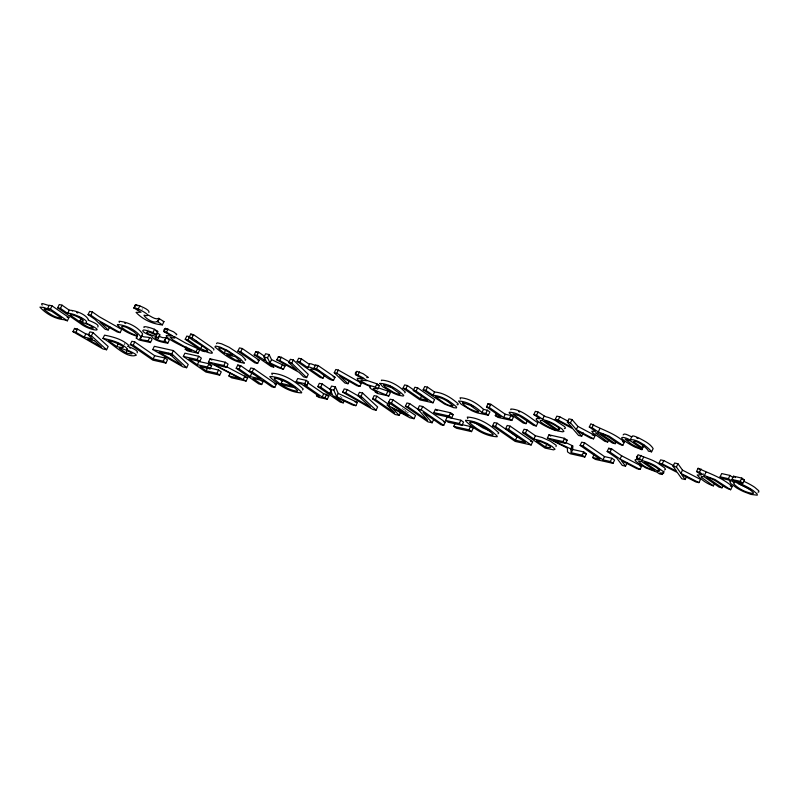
<?xml version="1.0" encoding="UTF-8"?>
<svg xmlns="http://www.w3.org/2000/svg" width="799" height="799" viewBox="0 0 799 799"><rect width="100%" height="100%" fill="white"/><g stroke="black" fill="none" stroke-linecap="round" stroke-linejoin="round"><path stroke-width="0.6" stroke-dasharray="4 3" d="M147.865 328.589L148.175 329.348M703.09 473.308L703.659 473.238M123.935 344.549L124.964 344.559M72 311.62L72.699 311.63M141.882 309.133L142.522 309.183L142.312 308.604M402.167 408.599L406.381 410.916M405.213 411.076L408.369 412.823M340.124 396.344L342.012 397.652M124.324 343.32L124.994 343.91"/><path stroke-width="1.2" d="M381.433 380.634L381.463 380.154C390.292 380.454 399.14 386.017 405.333 392.139L404.743 392.828M307.845 367.64L309.423 364.394L301.433 358.871L298.656 358.242L297.078 361.488L299.865 362.107L307.845 367.64L307.995 366.981L309.603 367.101L315.715 369.408L313.957 368.189L315.535 364.953L318.072 365.523L335.011 377.238L333.433 380.484C325.403 379.415 318.551 367.6 310.272 369.318L323.036 378.147L324.614 374.911M309.423 364.394L309.563 363.745L311.181 363.855L316.114 365.672M133.892 308.005L141.053 312.219L136.05 312.369C142.592 319.4 152.729 324.224 162.377 324.873L163.955 321.627L158.751 318.342C157.693 327.141 144.459 317.882 143.98 315.176C155.875 318.022 136.239 306.776 133.892 308.005L135.47 304.759C138.387 304.978 150.492 309.822 148.914 312.499M158.751 318.342C155.755 320.129 151.261 316.524 148.414 315.136M47.66 308.464L49.228 305.228L52.015 305.847L68.944 317.563L67.366 320.808L63.94 319.7C55.041 318.951 45.803 313.677 39.95 307.136L43.725 307.425L49.388 309.662L47.66 308.464L50.437 309.093L67.366 320.808M50.437 309.093L52.015 305.847M57.678 307.795L60.464 308.414L67.675 313.408C71.041 312.139 90.996 321.018 85.723 322.976C110.212 333.742 88.819 330.696 80.27 323.425L57.678 307.795L59.256 304.549L62.032 305.178L69.253 310.172C75.745 310.421 85.603 314.227 88.379 319.54M60.464 308.414L62.032 305.178M67.675 313.408L69.253 310.172M72.969 331.665L75.935 332.334L84.235 337.148L92.644 339.036L88.339 335.121L89.917 331.875L93.004 332.564L108.155 346.516L106.577 349.762L102.971 348.953L72.969 331.665L74.547 328.429L77.503 329.088L85.803 333.902L89.418 334.711M79.98 320.918C90.836 323.275 72.469 313.068 69.952 314.986L85.054 325.343A5.563 1.059 25.9 0 0 89.448 327.55L93.273 328.189C90.027 323.855 83.975 324.004 79.98 320.918L81.029 318.761M75.935 332.334L77.503 329.088M108.215 329.967L105.218 329.298L95.011 319.41L88.07 314.606L89.648 311.37L92.424 311.99L99.336 316.774L121.698 329.398L120.12 332.634L117.223 331.984L99.995 322.157L108.215 329.967L109.793 326.721M88.07 314.606L90.856 315.235L92.424 311.99M84.235 337.148L85.803 333.902M106.577 349.762L91.426 335.81L93.004 332.564M102.981 338.396C111.62 340.114 120.879 342.511 127.381 348.803L127.301 349.353C123.396 348.843 136.17 353.418 136.289 355.205C126.302 359.24 111.89 342.571 102.981 338.396L104.549 335.161C113.188 336.868 122.457 339.275 128.949 345.558L127.9 346.257M134.262 308.254L135.47 304.759M116.804 346.596C134.032 350.711 112.269 340.164 108.464 340.833L116.804 346.596L118.382 343.36M138.247 308.973L139.815 305.737M125.912 352.898C141.473 356.793 122.946 347.825 119.311 348.324L125.912 352.898L127.49 349.662M130.297 344.529L131.865 341.283L134.791 341.942L154.696 355.715L164.834 357.982L167.5 359.83L165.922 363.076L152.869 360.149L130.297 344.529L133.223 345.178L153.128 358.951L163.256 361.228L165.922 363.076M119.341 322.387L119.041 321.268C127.69 321.867 137.778 326.831 142.671 333.942C138.996 338.806 150.522 335.45 152.04 339.315L150.472 342.551L138.996 339.984L136.279 338.107L137.328 335.94M133.223 345.178L134.791 341.942M150.472 342.551C148.274 338.566 136.11 342.172 141.643 335.79M140.225 339.136L141.793 335.9M148.075 340.903L149.643 337.657M157.183 321.578L157.832 321.727L159.41 318.481M158.522 336.149L162.756 337.657L166.272 337.697L169.378 339.845L167.8 343.091C163.066 342.761 152.379 340.024 151.78 336.009C150.002 335.34 139.595 331.295 143.66 329.927A20.414 3.895 25.9 0 1 152.989 332.544L154.567 329.308L157.723 331.485C157.503 339.166 147.825 328.998 146.597 332.584C149.932 335.76 155.086 335.091 158.462 338.037L160.04 334.791L157.523 333.053L155.945 336.289M155.965 334.691L157.723 331.485M152.739 349.562L154.317 346.317L173.363 350.591L188.214 364.474L186.646 367.72L183.031 366.911L152.739 349.562L171.795 353.837L186.646 367.72M186.267 347.066L185.218 349.233C205.733 355.365 166.002 340.684 166.212 335.53C182.312 337.288 157.533 333.083 165.443 328.369L173.573 331.825L176.809 334.372L176.199 334.841M164.075 331.755L165.443 328.369M153.128 358.951L154.696 355.715M163.865 331.605L166.512 332.204L168.09 328.958M158.462 338.037C149.143 335.41 160.789 342.491 164.195 341.143L166.092 337.657M164.514 340.903L166.272 337.697M163.256 361.228L164.834 357.982M171.795 353.837L173.363 350.591M185.228 339.315L186.796 336.079L189.573 336.699L188.005 339.945L185.228 339.315L202.157 351.041L204.934 351.66L203.056 350.362C205.832 352.049 218.097 356.124 209.198 349.832L191.96 337.907L189.183 337.288L190.761 334.042L193.538 334.671L210.776 346.596L213.852 349.083L213.752 350.072M191.96 337.907L193.538 334.671M208.948 367.88L218.586 370.047L221.253 371.885L219.675 375.131L205.912 372.044L183.341 356.424L184.919 353.178L198.681 356.274L201.348 358.112L199.78 361.358L188.934 358.931L197.323 364.724L207.42 366.991L210.087 368.838L211.665 365.592L208.998 363.755L198.891 361.488L197.033 360.199M197.603 348.574L199.65 349.992L198.072 353.238L196.025 351.82L197.603 348.574L185.428 342.981L174.462 336.689M189.183 337.288C192.849 341.353 206.801 347.255 207.84 351.23A7.521 1.438 25.9 0 1 204.274 350.192L200.649 348.694L202.217 345.448M183.341 356.424L197.113 359.51L198.681 356.274M197.323 364.724L198.891 361.488M230.462 372.704L228.884 375.949L240.139 378.476L208.449 362.057L210.027 358.811L225.408 362.267L228.075 364.114L226.497 367.35L214.282 364.614L246.112 381.053L247.68 377.817L226.636 366.761M207.42 366.991L208.998 363.755M210.087 368.838L199.99 366.571L206.172 370.856L207.75 367.61M224.209 353.008L232.849 354.946C230.032 351.81 209.058 341.902 224.209 353.008L225.787 349.762M206.172 370.856L217.008 373.283L218.586 370.047M208.449 362.057L223.83 365.503L225.408 362.267M237.902 351.131L239.47 347.895L242.257 348.514L259.186 360.229L257.608 363.475L254.831 362.846L237.902 351.131L240.679 351.76L257.608 363.475M240.679 351.76L242.257 348.514M261.303 379.954L263.271 381.313L261.692 384.549L258.766 383.9L236.194 368.279L237.772 365.033L240.699 365.692L251.745 373.343L254.002 373.842M236.194 368.279L239.121 368.938L240.699 365.692M254.232 354.796L257.008 355.415L266.257 361.278L264.03 356.993L265.608 353.757L269.093 354.536L271.55 359.62L285.033 366.032L283.465 369.268L278.362 367.65L266.466 361.967L273.937 367.141L271.161 366.511L254.232 354.796L255.8 351.55L258.586 352.179L264.389 356.194M243.395 379.175L244.963 375.939M239.121 368.938L250.177 376.579L260.304 378.856L249.258 371.205L250.826 367.969L253.752 368.619L276.324 384.239L274.756 387.485L271.82 386.826L262.971 380.704L252.844 378.426L261.692 384.549M257.008 355.415L258.586 352.179M249.258 371.205L252.184 371.865L253.752 368.619M250.177 376.579L251.745 373.343M263.78 360.109L264.829 357.952M283.465 369.268L269.982 362.866L267.525 357.782L269.093 354.536M269.982 362.866L271.55 359.62M276.844 359.87L279.74 360.519L296.958 370.257L288.779 362.546L290.347 359.3L293.333 359.969L308.254 374.351L306.676 377.587L303.65 376.908L298.996 372.314L276.844 359.87L278.412 356.624L281.308 357.273L289.927 362.147M279.74 360.519L281.308 357.273M280.978 367.55L282.546 364.314M281.058 383.4L289.747 385.338L292.454 387.215L283.775 385.278L281.058 383.4L282.636 380.154M306.676 377.587L291.765 363.215L293.333 359.969M299.865 362.107L301.433 358.871M327.27 399.26L318.721 397.343L316.414 395.745L319.23 396.374L301.263 383.949L298.456 383.32L296.149 381.722L297.727 378.486L306.267 380.404L308.574 381.992L307.006 385.238L304.189 384.609L322.157 397.033L324.963 397.662L327.27 399.26L328.838 396.014L326.541 394.426L323.725 393.797L307.765 382.741M296.149 381.722L304.699 383.64L306.267 380.404M313.957 368.189L316.504 368.758L318.072 365.523M343.27 402.846L340.344 402.197L317.772 386.576L319.34 383.33L322.277 383.989L331.295 390.232L329.717 393.468L332.494 394.786L330.017 389.323L331.585 386.077L335.39 386.936L338.237 393.408L357.433 402.426L355.855 405.672L352.289 404.873L332.883 395.665L343.27 402.846L344.319 400.689M317.772 386.576L320.699 387.225L322.277 383.989M322.157 397.033L323.725 393.797M348.004 383.75L344.998 383.071L334.252 372.743L335.82 369.498L338.327 370.067L361.478 383.18L359.91 386.416L357.003 385.767L339.465 375.72L348.004 383.75L349.572 380.504M334.252 372.743L336.749 373.303L338.327 370.067M324.963 397.662L326.541 394.426M355.855 405.672L336.669 396.654L333.812 390.172L335.39 386.936M336.669 396.654L338.237 393.408M342.661 392.159L345.647 392.828L370.566 407.18L357.892 395.575L359.47 392.329L362.606 393.038L377.627 406.961L376.059 410.207L372.893 409.497L342.661 392.159L344.229 388.913L347.225 389.582L361.757 397.952M345.647 392.828L347.225 389.582M378.057 387.775L387.954 391.101L390.351 392.758L388.773 396.004L377.388 393.448L375.051 391.83C382.901 393.747 370.396 389.992 369.657 387.255L370.756 386.766L361.967 382.851L357.582 379.735L357.263 378.297C374.192 380.504 349.123 376.109 356.873 371.305L363.205 373.742L368.319 377.448L366.751 377.617M355.515 374.691L356.564 372.534M355.305 374.541L357.952 375.14L359.53 371.895M376.059 410.207L361.028 396.274L362.606 393.038M357.952 375.14L363.425 377.997L366.741 380.694L361.178 380.194A4.804 0.919 25.9 0 0 361.627 381.343L367.24 384.689L375.36 387.076L376.938 383.83L379.435 385.567L377.867 388.803C363.275 386.317 387.116 395.185 388.773 396.004M400.718 412.134L399.14 415.38L395.145 414.481L372.574 398.861L374.152 395.625L376.888 396.234L388.144 404.034M372.574 398.861L375.31 399.48L376.888 396.234M386.376 394.346L387.954 391.101M375.31 399.48L394.766 412.933L387.225 405.053L388.793 401.817M387.225 405.053L407.969 415.899L388.524 402.446L390.092 399.2L393.018 399.86L415.59 415.48L414.022 418.716L409.947 417.807L392.079 407.919L399.14 415.38M388.993 405.453L390.042 403.295M388.524 402.446L391.45 403.096L393.018 399.86M403.036 388.174L405.812 388.793L420.284 398.811L427.775 400.489L413.293 390.471L414.871 387.235L417.647 387.855L434.576 399.57L433.008 402.816L419.964 399.89L403.036 388.174L404.604 384.928L407.39 385.547L416.069 391.56M405.812 388.793L407.39 385.547M433.677 419.535L432.109 422.771L427.944 421.842L405.383 406.222L406.951 402.986L409.687 403.595L419.934 410.686M405.383 406.222L408.119 406.841L409.687 403.595M413.293 390.471L416.079 391.101L417.647 387.855M423.17 389.762L425.947 390.391L432.998 395.265C441.807 395.825 450.207 401.308 456.678 407.12L456.409 407.949L453.722 407.68L444.733 404.194L423.17 389.762L424.738 386.526L427.525 387.145L434.576 392.029C443.385 392.579 451.785 398.062 458.246 403.885L457.987 404.703L456.998 404.733M420.284 398.811L421.862 395.565L419.934 394.237M425.947 390.391L427.525 387.145M408.119 406.841L427.575 420.304L417.847 409.018L419.415 405.782L422.701 406.511L445.273 422.132L443.695 425.378L440.968 424.758L423.09 412.394L432.109 422.771M417.847 409.018L421.133 409.757L422.701 406.511M432.998 395.265L434.576 392.029M433.817 412.604L435.395 409.358L450.566 412.763L453.233 414.611L451.655 417.847L436.484 414.451L433.817 412.604L448.988 415.999L451.655 417.847M445.592 420.404L447.17 417.158L460.863 420.234L463.54 422.092L461.972 425.328L448.279 422.262L445.592 420.404L459.285 423.47L461.972 425.328M448.988 415.999L450.566 412.763M462.301 424.698L470.471 426.536L473.138 428.384L471.56 431.62L456.389 428.224L453.722 426.376L455.29 423.13M459.285 423.47L460.863 420.234M453.722 426.376L468.893 429.772L470.471 426.536M483.495 409.378L487.39 410.247L489.887 411.974L488.319 415.22L485.812 413.483L481.927 412.614L483.495 409.378C477.363 403.435 468.713 398.052 460.074 397.782L460.494 398.981M495.29 415.61L500.913 416.868L486.481 406.891L488.059 403.645L490.836 404.274L505.268 414.252L510.891 415.52L513.387 417.248L511.819 420.484L497.797 417.348L495.29 415.61L496.349 413.453M485.812 413.483L487.39 410.247M486.481 406.891L489.268 407.51L490.836 404.274M492.574 425.777L495.5 426.436L515.405 440.209L525.532 442.476L505.627 428.703L507.205 425.468L510.132 426.127L532.703 441.737L531.125 444.983L515.145 441.398L492.574 425.777L494.152 422.541L497.078 423.19L516.973 436.963L519.23 437.472M495.5 426.436L497.078 423.19M489.268 407.51L503.7 417.497L505.268 414.252M503.7 417.497L509.313 418.756L510.891 415.52M505.627 428.703L508.563 429.363L510.132 426.127M515.405 440.209L516.973 436.963M510.891 409.727A7.62 1.458 25.9 0 1 510.98 408.998C521.377 409.378 529.587 417.537 537.867 422.731L536.289 425.977C528.009 420.783 519.799 412.624 509.402 412.234A7.62 1.458 25.9 0 0 509.912 413.632L523.235 423.051L526.012 423.67L527.59 420.434M522.486 432.489L525.422 433.148L533.832 438.971L540.793 440.808L547.045 443.495L552.159 446.511L555.045 449.228L553.587 449.867L545.058 448.109L522.486 432.489L524.064 429.243L526.99 429.902L535.41 435.725L542.371 437.562L550.441 441.238L556.244 445.333L556.014 446.611M533.802 414.581C538.746 415.2 541.762 420.064 546.796 420.683A13.223 2.527 25.9 0 1 553.717 423.73L561.787 428.763L563.944 431.32L562.766 431.85L557.362 430.891L542.201 420.394C534.791 420.004 550.591 428.014 551.47 428.414C566.471 434.876 540.214 425.717 536.379 419.655A12.684 2.417 25.9 0 1 537.238 418.486L539.834 418.756L533.802 414.581L535.38 411.335C540.324 411.954 543.34 416.818 548.374 417.438A13.223 2.527 25.9 0 1 555.295 420.484L564.613 426.596L565.522 428.084L564.334 428.614M525.422 433.148L526.99 429.902M536.568 415.2L538.146 411.954M542.601 419.375L544.179 416.129M533.832 438.971L535.41 435.725M583.28 432.918L581.712 436.164L578.576 435.465L572.843 428.763L555.265 419.395L556.833 416.149L559.809 416.818L568.349 421.403M584.828 457.028L570.246 453.752L567.53 451.874L567.37 448.129L547.385 438.072L548.953 434.826L564.513 438.321L567.18 440.169L565.602 443.405L553.357 440.658L570.766 448.878L571.215 452.723L582.161 455.18L584.828 457.028L586.406 453.782L583.729 451.934L572.793 449.487L572.733 445.902L565.812 442.556M555.265 419.395L558.231 420.054L559.809 416.818M545.407 446.981C560.019 450.217 539.904 440.229 536.389 440.738L545.407 446.981L546.985 443.735M557.792 429.882C565.492 429.892 547.325 421.013 544.978 421.023L557.792 429.882L558.841 427.725M558.231 420.054L572.114 427.515L567.33 422.102L568.908 418.856L572.034 419.565L577.867 426.376L595.145 435.585L593.567 438.821L590.581 438.152L577.008 430.851L581.712 436.164M593.567 438.821L576.299 429.622L570.466 422.801L572.034 419.565M547.385 438.072L562.935 441.557L564.513 438.321M576.299 429.622L577.867 426.376M570.766 448.878L572.344 445.632M571.165 449.148L572.733 445.902M571.215 452.723L572.793 449.487M592.618 457.527L600.009 459.185L580.104 445.413L581.682 442.167L584.608 442.826L604.513 456.599L611.904 458.256L614.571 460.104L613.003 463.35L595.285 459.375L592.618 457.527L594.186 454.281M608.738 439.83L607.689 441.987L604.913 441.368L593.188 433.188L591.779 431.28L595.505 431.32L589.292 427.026L590.861 423.78C601.887 429.712 614.701 433.208 624.369 442.137L622.791 445.373C614.701 443.225 609.168 435.095 600.608 433.557L615.23 443.685L616.279 441.517M580.104 445.413L583.04 446.072L584.608 442.826M589.292 427.026L592.059 427.645L593.627 424.399M582.161 455.18L583.729 451.934M592.059 427.645L598.271 431.949L599.849 428.703M583.04 446.072L602.935 459.844L604.513 456.599M625.537 466.157L622.291 465.427L616.828 458.167L607.16 451.475L608.728 448.239L611.654 448.888L621.652 455.81L641.667 466.177L640.089 469.422L636.983 468.723L621.262 460.544L625.537 466.157L627.115 462.921M607.16 451.475L610.086 452.134L611.654 448.888M602.935 459.844L610.336 461.502L611.904 458.256M640.089 469.422L620.074 459.045L621.652 455.81M641.927 449.667L643.245 446.251L641.927 449.667L634.855 447.041A19.556 3.735 25.9 0 1 625.737 441.667C616.369 435.515 625.487 436.983 630.151 440.069L631.719 436.833C629.692 436.154 623.839 432.289 623.14 434.926M663.909 471.25L662.341 474.496L659.425 473.847L657.028 472.189L645.522 467.775L636.104 461.582A11.665 2.227 25.9 0 1 635.345 459.615L639.1 459.775L636.493 457.977L638.061 454.731L650.306 459.395A11.845 2.257 25.9 0 1 657.168 462.711L664.508 467.775L665.547 469.263L664.588 469.932M641.667 449.487L631.56 444.244L625.098 439.17L630.591 440.978L639.44 447.11L642.196 447.72L643.764 444.484M636.493 457.977L639.41 458.626L640.978 455.38M639.41 458.626L642.016 460.434L643.585 457.188M642.196 447.72L633.337 441.597C635.624 439.5 645.532 446.961 647.879 450.027L648.289 451.095L651.585 451.834L653.163 448.599C649.947 443.385 643.914 440.748 638.701 437.922C637.212 437.502 631.769 434.336 631.899 436.873M686.74 476.294L685.172 479.53L681.827 478.781L677.342 472.499L659.045 463.12L660.623 459.874L663.789 460.584L674.136 465.927M657.627 471.23C664.299 471.999 653.522 465.597 651.734 464.878A7.83 1.498 25.9 0 0 647.11 462.841L644.284 462.002L657.627 471.23L658.676 469.073M659.045 463.12L662.211 463.829L663.789 460.584M662.211 463.829L676.703 471.3L673.038 466.256L674.616 463.011L677.971 463.77L682.506 470.132L700.523 479.38L698.955 482.626L695.769 481.907L681.567 474.576L685.172 479.53M698.955 482.626L680.938 473.378L676.393 467.006L677.971 463.77M680.938 473.378L682.506 470.132M714.446 483.705L713.397 485.862C707.385 484.054 701.262 479.809 697.217 474.986L701.432 474.916L696.538 471.52L698.116 468.284C709.602 473.607 722.326 477.712 732.234 486.491L730.656 489.737C722.166 487.22 716.094 478.941 706.955 477.373L722.026 487.799L723.075 485.632M696.538 471.52L699.455 472.179L701.023 468.933M699.455 472.179L704.348 475.565L705.926 472.329M735.29 480.569L733.732 483.914C738.765 488.968 745.797 492.544 752.888 493.472A8.649 1.648 25.9 0 0 753.117 492.374C747.175 486.351 738.286 484.923 731.954 479.47L733.532 476.224L741.802 478.082L744.438 479.909L742.86 483.145L737.048 481.847L742.551 484.683A15.59 2.976 25.9 0 1 753.157 490.556L757.152 493.982L757.252 495.19L750.93 494.411L743.47 491.555A13.803 2.637 25.9 0 1 736.298 487.71L730.825 483.565L729.936 481.847L730.446 481.238L728.558 479.939L722.745 478.641L720.109 476.813L721.687 473.567L729.956 475.425L732.883 477.452M720.109 476.813L728.378 478.671L729.956 475.425M731.954 479.47L740.224 481.328L741.802 478.082M137.877 308.764L137.857 309.722M136.279 338.107L137.228 336.399C130.067 333.922 122.467 330.726 117.383 324.953L117.463 324.504C126.122 325.103 136.2 330.067 141.103 337.178L140.065 339.036M302.451 389.942L303.24 389.063C295.041 380.983 283.405 373.702 271.74 373.243L272.219 374.761M498.017 433.807L498.806 432.928C490.606 424.848 478.981 417.557 467.305 417.108L467.785 418.626M758.041 492.174L758.83 491.954L758.73 490.746L754.725 487.31A15.59 2.976 25.9 0 0 744.119 481.447M637.762 456.199L636.923 456.379A11.665 2.227 25.9 0 0 636.903 457.457M163.276 321.747L163.955 321.627M137.218 352.838C139.026 350.381 130.347 347.605 128.02 346.337M244.993 360.029L245.523 359.969M97.838 327.001C100.075 324.474 90.497 321.248 88.09 320.029M285.033 366.032L283.705 365.742M567.33 422.102L570.466 422.801M264.03 356.993L267.525 357.782M288.779 362.546L291.765 363.215M630.151 440.069C634.895 437.772 648.089 446.711 651.585 451.834M376.938 383.83L366.471 380.284M377.308 385.088L379.435 385.567M67.126 317.153L68.944 317.563M257.338 359.82L259.186 360.229M333.153 376.818L335.011 377.238M359.55 382.741L361.478 383.18M592.159 434.916L595.145 435.585M622.511 441.717L624.369 442.137M323.036 378.147L320.259 377.528L297.078 361.488M488.319 415.22L477.632 412.973A10.437 1.988 25.9 0 1 471.66 410.606L461.193 404.254L458.506 401.028C467.145 401.288 475.795 406.681 481.927 412.614M536.289 425.977L533.512 425.358L519.17 415.74L512.938 414.072L526.012 423.67M615.23 443.685L612.463 443.065L597.842 432.938L595.485 432.878L607.689 441.987M198.072 353.238L187.615 350.891L185.218 349.233M450.896 414.082L453.233 414.611M564.953 439.67L567.18 440.169M742.111 479.39L744.438 479.909M88.339 335.121L91.426 335.81M330.017 389.323L333.812 390.172M357.892 395.575L361.028 396.274M673.038 466.256L676.393 467.006M209.418 365.093L211.665 365.592M245.253 377.268L247.68 377.817M261.313 380.873L263.271 381.313M274.377 383.8L276.324 384.239M326.701 395.535L328.838 396.014M355.056 401.897L357.433 402.426M443.445 421.722L445.273 422.132M530.416 441.228L532.703 441.737M583.969 453.243L586.406 453.782M639.6 465.717L641.667 466.177M730.286 486.052L732.234 486.491M246.112 381.053L231.55 377.797L228.884 375.949M722.026 487.799L719.11 487.14L704.039 476.713L701.512 476.554A6.282 1.198 25.9 0 0 701.862 477.702L713.397 485.862M598.271 431.949L608.998 436.094L622.791 445.373M124.544 323.046L125.653 323.335M642.016 460.434L648.728 462.641A11.845 2.257 25.9 0 1 655.589 465.957L663.689 471.859L663.769 472.958L663.01 473.178L659.944 472.838L662.341 474.496M704.348 475.565L715.045 479.53L730.656 489.737M750.551 489.547L738.755 483.735M490.556 431.23L482.886 427.874L474.346 422.391M293.273 386.786L294.991 387.365M76.694 312.559L77.803 312.988M48.799 305.478L42.607 303.59L41.528 303.89L42.187 305.118M518.641 411.585L519.7 412.004M636.793 438.002L637.922 438.451M155.535 330.586L157.543 331.445M196.025 351.82L183.85 346.227L172.884 339.935L170.207 337.328L174.621 338.077L175.241 337.607L166.512 332.204M165.653 328.509L167.87 329.538M135.84 305.008L137.468 305.777M129.398 347.585L130.417 348.114M473.517 406.611L470.591 405.013M446.591 400.119L448.249 401.038M278.412 356.624L280.519 357.812M336.749 373.303L359.91 386.416M120.12 332.634L97.768 320.019L90.856 315.235M393.498 388.254L388.853 385.348M168.289 353.318L172.594 355.795M74.547 328.429L76.694 329.667M282.217 380.933L278.781 378.526M733.532 476.224L735.489 477.582M740.224 481.328L742.86 483.145M728.378 478.671L734.241 482.726M698.116 468.284L700.074 469.642M608.728 448.239L610.666 449.577M610.086 452.134L620.074 459.045M610.336 461.502L613.003 463.35M562.935 441.557L565.602 443.405M548.953 434.826L550.811 436.114M488.059 403.645L489.987 404.973M509.313 418.756L511.819 420.484M508.563 429.363L531.125 444.983M416.079 391.101L433.008 402.816M468.893 429.772L471.56 431.62M435.395 409.358L437.173 410.586M421.133 409.757L443.695 425.378M375.36 387.076L377.867 388.803M391.45 403.096L414.022 418.716M316.504 368.758L333.433 380.484M317.742 370.147L319.7 371.505M320.699 387.225L329.717 393.468M304.699 383.64L307.006 385.238M255.8 351.55L257.797 352.928M252.184 371.865L274.756 387.485M237.772 365.033L239.82 366.451M190.761 334.042L192.739 335.42M190.552 337.378L192.499 338.716M195.415 340.744L197.353 342.082M188.005 339.945L200.649 348.694M223.83 365.503L226.497 367.35M157.832 321.727L162.377 324.873M210.027 358.811L211.885 360.099M197.113 359.51L199.78 361.358M217.008 373.283L219.675 375.131M152.989 332.544L156.145 334.731M164.694 340.943L167.8 343.091M78.572 316.624L81.598 318.711M735.659 481.188L736.308 481.847M143.97 327.53L143.97 326.801L145.238 326.691A20.414 3.895 25.9 0 1 154.567 329.298M245.782 359.79L241.987 355.735L229.093 347.255L221.553 343.79L217.208 342.811L216.499 343.68M137.508 335.081L137.468 335.69C135.001 336.089 114.627 324.813 124.075 326.581A5.963 1.139 25.9 0 1 127.88 328.129L133.813 331.685L137.508 335.081M379.885 383.39L382.581 386.626L393.038 392.968A10.437 1.988 25.9 0 0 399.021 395.345L403.175 396.064L403.765 395.375C397.562 389.253 388.714 383.7 379.885 383.39M270.172 376.489L270.092 377.098C278.292 385.158 289.917 392.469 301.573 392.888L301.662 392.309C293.473 384.229 281.837 376.938 270.172 376.489M465.737 420.354L465.657 420.963C473.857 429.023 485.482 436.334 497.138 436.753L497.228 436.164C489.038 428.084 477.403 420.803 465.737 420.354M452.883 405.772C446.671 406.441 440.589 399.75 435.315 396.873C441.997 397.103 448.159 401.378 452.883 405.772M240.659 361.168L235.525 360.009L226.656 354.696L235.286 356.634L240.659 361.168M639 461.263C642.006 466.127 649.118 468.823 654.711 470.581L641.377 461.353L639 461.263M244.204 363.036C233.128 362.057 223.161 353.987 214.921 346.926L215.64 346.057L219.975 347.026L227.515 350.491L240.419 358.981L244.204 363.036M383.82 384.978L384.778 386.726L393.348 392.239A5.973 1.139 25.9 0 0 397.173 393.797L399.21 394.257A5.923 1.129 25.9 0 0 400.019 393.737L391.69 387.735L383.82 384.978M462.441 402.616C464.888 407.11 472.349 410.506 477.832 411.894A5.923 1.129 25.9 0 0 478.641 411.365L470.311 405.373L462.441 402.616M274.566 378.147L274.197 378.896C280.429 384.878 288.559 390.032 297.238 391.26L297.598 390.521C291.355 384.559 283.246 379.385 274.566 378.147M470.132 422.012L469.772 422.761C475.994 428.733 484.124 433.897 492.803 435.125L493.163 434.386C486.921 428.414 478.811 423.25 470.132 422.012M61.543 318.072C54.921 317.942 49.079 313.508 44.175 309.473A4.914 0.939 25.9 0 1 44.744 308.903L51.785 311.32L61.543 318.072M170.437 354.746L159.181 352.219L181.782 365.233L170.437 354.746M94.392 340.624L87.61 339.096L101.633 347.225L94.392 340.624"/></g></svg>
